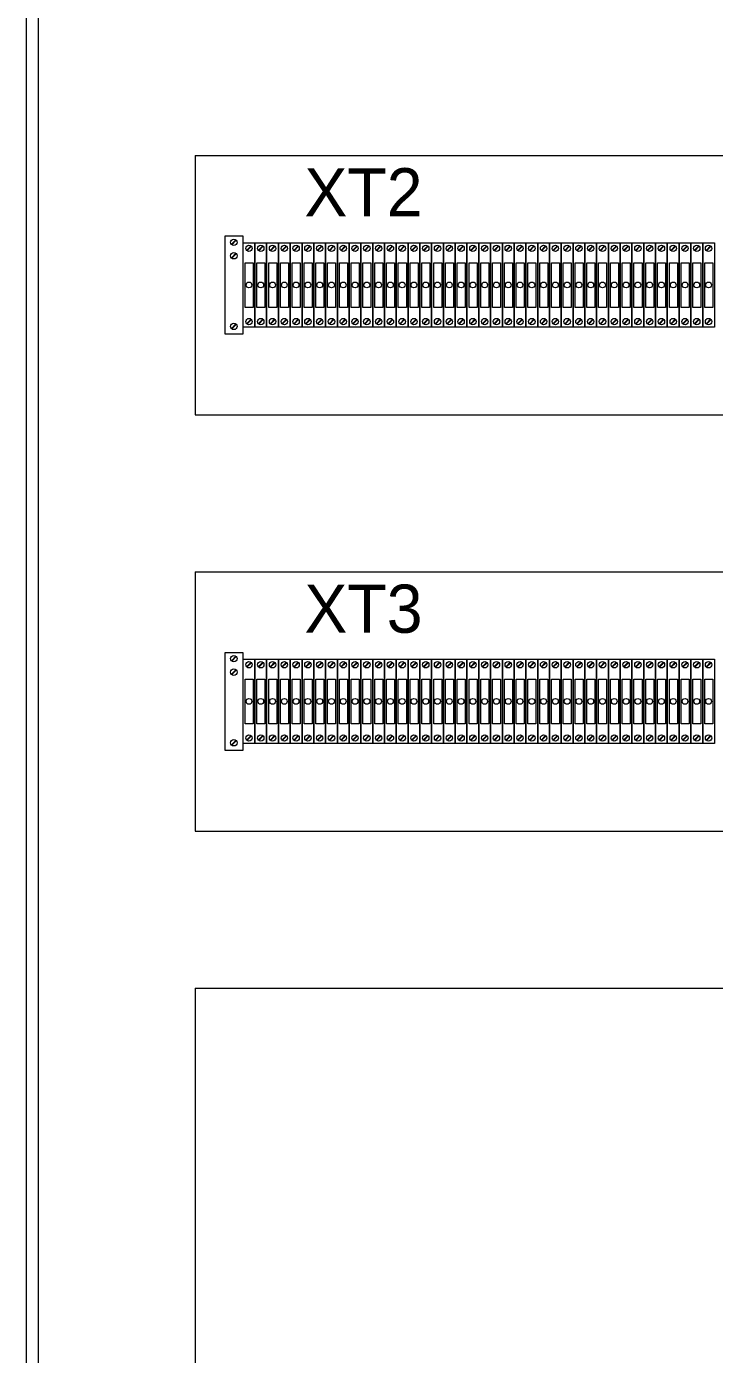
# Model space of a CAD drawing. Header units: millimetres. Extents: x 32626 to 72822, y 60047 to 123188.
# Drawn here: x 40109 to 40530, y 61680 to 62492 of the extents above; entities that cross this region are included whole.
import ezdxf

# ---------------------------------------------------------------- set-up
doc = ezdxf.new("R2010")
doc.units = ezdxf.units.MM
doc.header["$LTSCALE"] = 10
doc.layers.add('1轮廓实线层', color=7, linetype='Continuous', lineweight=18)
doc.layers.add('6文字层', color=3, linetype='Continuous', lineweight=18)
doc.styles.add('样式 1', font='SIMYOU.TTF', dxfattribs={"width": 0.9})

msp = doc.modelspace()

# ---------------------------------------------------------------- linework, layer by layer
at = {"layer": '1轮廓实线层'}
for p, q in [((40109.21, 60630.7), (40109.21, 62910.7)), ((40116.33, 62910.7), (40116.33, 61095.31)), ((40212.33, 62412.8), (40212.33, 62254.47)), ((40212.33, 62412.8), (40846.53, 62412.8)), ((40212.33, 62254.47), (40846.53, 62254.47)), ((40212.33, 62158.47), (40212.33, 62000.15)), ((40212.33, 62158.47), (40846.53, 62158.47)), ((40212.33, 62000.15), (40846.53, 62000.15)), ((40212.33, 61904.15), (40212.33, 61095.31)), ((40212.33, 61904.15), (40846.53, 61904.15))]:
    msp.add_line(p, q, dxfattribs=at)
at = {"layer": '1轮廓实线层', "lineweight": 13}
for p, q in [((40230.49, 62363.64), (40241.29, 62363.64)), ((40230.49, 62303.64), (40230.49, 62363.64)), ((40241.29, 62363.64), (40241.29, 62303.64)), ((40234.39, 62358.52), (40237.15, 62361.27)), ((40234.63, 62358.27), (40237.39, 62361.03)), ((40241.55, 62307.89), (40241.55, 62359.49)), ((40241.55, 62359.49), (40248.75, 62359.49)), ((40243.65, 62354.81), (40246.41, 62357.57)), ((40243.89, 62354.57), (40246.65, 62357.33)), ((40248.75, 62359.49), (40248.75, 62307.89)), ((40248.75, 62359.49), (40255.95, 62359.49)), ((40248.75, 62307.89), (40248.75, 62359.49)), ((40250.85, 62354.81), (40253.61, 62357.57)), ((40251.09, 62354.57), (40253.85, 62357.33)), ((40255.95, 62359.49), (40255.95, 62307.89)), ((40255.95, 62359.49), (40263.15, 62359.49)), ((40255.95, 62307.89), (40255.95, 62359.49)), ((40258.05, 62354.81), (40260.81, 62357.57)), ((40258.29, 62354.57), (40261.05, 62357.33)), ((40263.15, 62359.49), (40263.15, 62307.89)), ((40263.15, 62359.49), (40270.35, 62359.49)), ((40263.15, 62307.89), (40263.15, 62359.49)), ((40265.25, 62354.81), (40268.01, 62357.57)), ((40265.5, 62354.57), (40268.25, 62357.33)), ((40270.35, 62359.49), (40270.35, 62307.89)), ((40270.35, 62359.49), (40277.55, 62359.49)), ((40270.35, 62307.89), (40270.35, 62359.49)), ((40272.46, 62354.81), (40275.21, 62357.57)), ((40272.7, 62354.57), (40275.45, 62357.33)), ((40277.55, 62359.49), (40277.55, 62307.89)), ((40277.56, 62359.49), (40284.76, 62359.49)), ((40277.56, 62307.89), (40277.56, 62359.49)), ((40279.66, 62354.81), (40282.41, 62357.57)), ((40279.9, 62354.57), (40282.66, 62357.33)), ((40284.76, 62359.49), (40284.76, 62307.89)), ((40284.76, 62359.49), (40291.96, 62359.49)), ((40284.76, 62307.89), (40284.76, 62359.49)), ((40286.86, 62354.81), (40289.62, 62357.57)), ((40287.1, 62354.57), (40289.86, 62357.33)), ((40291.96, 62359.49), (40291.96, 62307.89)), ((40291.96, 62359.49), (40299.16, 62359.49)), ((40291.96, 62307.89), (40291.96, 62359.49)), ((40294.06, 62354.81), (40296.82, 62357.57)), ((40294.3, 62354.57), (40297.06, 62357.33)), ((40299.16, 62359.49), (40299.16, 62307.89)), ((40299.16, 62359.49), (40306.36, 62359.49)), ((40299.16, 62307.89), (40299.16, 62359.49)), ((40301.26, 62354.81), (40304.02, 62357.57)), ((40301.5, 62354.57), (40304.26, 62357.33)), ((40306.36, 62359.49), (40306.36, 62307.89)), ((40306.36, 62359.49), (40313.56, 62359.49)), ((40306.36, 62307.89), (40306.36, 62359.49)), ((40308.46, 62354.81), (40311.22, 62357.57)), ((40308.7, 62354.57), (40311.46, 62357.33)), ((40313.56, 62359.49), (40313.56, 62307.89)), ((40313.56, 62359.49), (40320.76, 62359.49)), ((40313.56, 62307.89), (40313.56, 62359.49)), ((40315.66, 62354.81), (40318.42, 62357.57)), ((40315.91, 62354.57), (40318.66, 62357.33)), ((40320.76, 62359.49), (40320.76, 62307.89)), ((40320.77, 62359.49), (40327.97, 62359.49)), ((40320.77, 62307.89), (40320.77, 62359.49)), ((40322.87, 62354.81), (40325.62, 62357.57)), ((40323.11, 62354.57), (40325.87, 62357.33)), ((40327.97, 62359.49), (40327.97, 62307.89)), ((40327.97, 62359.49), (40335.17, 62359.49)), ((40327.97, 62307.89), (40327.97, 62359.49)), ((40330.07, 62354.81), (40332.83, 62357.57)), ((40330.31, 62354.57), (40333.07, 62357.33)), ((40335.17, 62359.49), (40335.17, 62307.89)), ((40335.17, 62359.49), (40342.37, 62359.49)), ((40335.17, 62307.89), (40335.17, 62359.49)), ((40337.27, 62354.81), (40340.03, 62357.57)), ((40337.51, 62354.57), (40340.27, 62357.33)), ((40342.37, 62359.49), (40342.37, 62307.89)), ((40342.37, 62359.49), (40349.57, 62359.49)), ((40342.37, 62307.89), (40342.37, 62359.49)), ((40344.47, 62354.81), (40347.23, 62357.57)), ((40344.71, 62354.57), (40347.47, 62357.33)), ((40349.57, 62359.49), (40349.57, 62307.89)), ((40349.57, 62359.49), (40356.77, 62359.49)), ((40349.57, 62307.89), (40349.57, 62359.49)), ((40351.67, 62354.81), (40354.43, 62357.57)), ((40351.91, 62354.57), (40354.67, 62357.33)), ((40356.77, 62359.49), (40356.77, 62307.89)), ((40356.77, 62359.49), (40363.97, 62359.49)), ((40356.77, 62307.89), (40356.77, 62359.49)), ((40358.87, 62354.81), (40361.63, 62357.57)), ((40359.12, 62354.57), (40361.87, 62357.33)), ((40363.97, 62359.49), (40363.97, 62307.89)), ((40363.98, 62359.49), (40371.18, 62359.49)), ((40363.98, 62307.89), (40363.98, 62359.49)), ((40366.08, 62354.81), (40368.83, 62357.57)), ((40366.32, 62354.57), (40369.08, 62357.33)), ((40371.18, 62359.49), (40371.18, 62307.89)), ((40371.18, 62359.49), (40378.38, 62359.49)), ((40371.18, 62307.89), (40371.18, 62359.49)), ((40373.28, 62354.81), (40376.04, 62357.57)), ((40373.52, 62354.57), (40376.28, 62357.33)), ((40378.38, 62359.49), (40378.38, 62307.89)), ((40378.38, 62359.49), (40385.58, 62359.49)), ((40378.38, 62307.89), (40378.38, 62359.49)), ((40380.48, 62354.81), (40383.24, 62357.57)), ((40380.72, 62354.57), (40383.48, 62357.33)), ((40385.58, 62359.49), (40385.58, 62307.89)), ((40385.58, 62359.49), (40392.78, 62359.49)), ((40385.58, 62307.89), (40385.58, 62359.49)), ((40387.68, 62354.81), (40390.44, 62357.57)), ((40387.92, 62354.57), (40390.68, 62357.33)), ((40392.78, 62359.49), (40392.78, 62307.89)), ((40392.78, 62359.49), (40399.98, 62359.49)), ((40392.78, 62307.89), (40392.78, 62359.49)), ((40394.88, 62354.81), (40397.64, 62357.57)), ((40395.12, 62354.57), (40397.88, 62357.33)), ((40399.98, 62359.49), (40399.98, 62307.89)), ((40399.98, 62359.49), (40407.18, 62359.49)), ((40399.98, 62307.89), (40399.98, 62359.49)), ((40402.08, 62354.81), (40404.84, 62357.57)), ((40402.33, 62354.57), (40405.08, 62357.33)), ((40407.18, 62359.49), (40407.18, 62307.89)), ((40407.18, 62359.49), (40414.38, 62359.49)), ((40407.18, 62307.89), (40407.18, 62359.49)), ((40409.29, 62354.81), (40412.04, 62357.57)), ((40409.53, 62354.57), (40412.29, 62357.33)), ((40414.38, 62359.49), (40414.38, 62307.89)), ((40414.39, 62359.49), (40421.59, 62359.49)), ((40414.39, 62307.89), (40414.39, 62359.49)), ((40416.49, 62354.81), (40419.25, 62357.57)), ((40416.73, 62354.57), (40419.49, 62357.33)), ((40421.59, 62359.49), (40421.59, 62307.89)), ((40421.59, 62359.49), (40428.79, 62359.49)), ((40421.59, 62307.89), (40421.59, 62359.49)), ((40423.69, 62354.81), (40426.45, 62357.57)), ((40423.93, 62354.57), (40426.69, 62357.33)), ((40428.79, 62359.49), (40428.79, 62307.89)), ((40428.79, 62359.49), (40435.99, 62359.49)), ((40428.79, 62307.89), (40428.79, 62359.49)), ((40430.89, 62354.81), (40433.65, 62357.57)), ((40431.13, 62354.57), (40433.89, 62357.33)), ((40435.99, 62359.49), (40435.99, 62307.89)), ((40435.99, 62359.49), (40443.19, 62359.49)), ((40435.99, 62307.89), (40435.99, 62359.49)), ((40438.09, 62354.81), (40440.85, 62357.57)), ((40438.33, 62354.57), (40441.09, 62357.33)), ((40443.19, 62359.49), (40443.19, 62307.89)), ((40443.19, 62359.49), (40450.39, 62359.49)), ((40443.19, 62307.89), (40443.19, 62359.49)), ((40445.29, 62354.81), (40448.05, 62357.57)), ((40445.54, 62354.57), (40448.29, 62357.33)), ((40450.39, 62359.49), (40450.39, 62307.89)), ((40450.39, 62359.49), (40457.59, 62359.49)), ((40450.39, 62307.89), (40450.39, 62359.49)), ((40452.5, 62354.81), (40455.25, 62357.57)), ((40452.74, 62354.57), (40455.49, 62357.33)), ((40457.59, 62359.49), (40457.59, 62307.89)), ((40457.6, 62359.49), (40464.8, 62359.49)), ((40457.6, 62307.89), (40457.6, 62359.49)), ((40459.7, 62354.81), (40462.45, 62357.57)), ((40459.94, 62354.57), (40462.7, 62357.33)), ((40464.8, 62359.49), (40464.8, 62307.89)), ((40464.8, 62359.49), (40472, 62359.49)), ((40464.8, 62307.89), (40464.8, 62359.49)), ((40466.9, 62354.81), (40469.66, 62357.57)), ((40467.14, 62354.57), (40469.9, 62357.33)), ((40472, 62359.49), (40472, 62307.89)), ((40472, 62359.49), (40479.2, 62359.49)), ((40472, 62307.89), (40472, 62359.49)), ((40474.1, 62354.81), (40476.86, 62357.57)), ((40474.34, 62354.57), (40477.1, 62357.33)), ((40479.2, 62359.49), (40479.2, 62307.89)), ((40479.2, 62359.49), (40486.4, 62359.49)), ((40479.2, 62307.89), (40479.2, 62359.49)), ((40481.3, 62354.81), (40484.06, 62357.57)), ((40481.54, 62354.57), (40484.3, 62357.33)), ((40486.4, 62359.49), (40486.4, 62307.89)), ((40486.4, 62359.49), (40493.6, 62359.49)), ((40486.4, 62307.89), (40486.4, 62359.49)), ((40488.5, 62354.81), (40491.26, 62357.57)), ((40488.75, 62354.57), (40491.5, 62357.33)), ((40493.6, 62359.49), (40493.6, 62307.89)), ((40493.6, 62359.49), (40500.8, 62359.49)), ((40493.6, 62307.89), (40493.6, 62359.49)), ((40495.7, 62354.81), (40498.46, 62357.57)), ((40495.95, 62354.57), (40498.7, 62357.33)), ((40500.8, 62359.49), (40500.8, 62307.89)), ((40500.81, 62359.49), (40508.01, 62359.49)), ((40500.81, 62307.89), (40500.81, 62359.49)), ((40502.91, 62354.81), (40505.66, 62357.57)), ((40503.15, 62354.57), (40505.91, 62357.33)), ((40508.01, 62359.49), (40508.01, 62307.89)), ((40508.01, 62359.49), (40515.21, 62359.49)), ((40508.01, 62307.89), (40508.01, 62359.49)), ((40510.11, 62354.81), (40512.87, 62357.57)), ((40510.35, 62354.57), (40513.11, 62357.33)), ((40515.21, 62359.49), (40515.21, 62307.89)), ((40515.21, 62359.49), (40522.41, 62359.49)), ((40515.21, 62307.89), (40515.21, 62359.49)), ((40517.31, 62354.81), (40520.07, 62357.57)), ((40517.55, 62354.57), (40520.31, 62357.33)), ((40522.41, 62359.49), (40522.41, 62307.89)), ((40522.41, 62359.49), (40529.61, 62359.49)), ((40522.41, 62307.89), (40522.41, 62359.49)), ((40524.51, 62354.81), (40527.27, 62357.57)), ((40524.75, 62354.57), (40527.51, 62357.33)), ((40529.61, 62359.49), (40529.61, 62307.89)), ((40234.39, 62350.27), (40237.15, 62353.03)), ((40234.63, 62350.03), (40237.39, 62352.78)), ((40234.39, 62307.13), (40237.15, 62309.89)), ((40234.63, 62306.89), (40237.39, 62309.65)), ((40248.75, 62307.89), (40241.55, 62307.89)), ((40243.65, 62310.06), (40246.41, 62312.82)), ((40243.89, 62309.82), (40246.65, 62312.57)), ((40255.95, 62307.89), (40248.75, 62307.89)), ((40250.85, 62310.06), (40253.61, 62312.82)), ((40251.09, 62309.82), (40253.85, 62312.57)), ((40263.15, 62307.89), (40255.95, 62307.89)), ((40258.05, 62310.06), (40260.81, 62312.82)), ((40258.29, 62309.82), (40261.05, 62312.57)), ((40270.35, 62307.89), (40263.15, 62307.89)), ((40265.25, 62310.06), (40268.01, 62312.82)), ((40265.5, 62309.82), (40268.25, 62312.57)), ((40277.55, 62307.89), (40270.35, 62307.89)), ((40272.46, 62310.06), (40275.21, 62312.82)), ((40272.7, 62309.82), (40275.45, 62312.57)), ((40284.76, 62307.89), (40277.56, 62307.89)), ((40279.66, 62310.06), (40282.41, 62312.82)), ((40279.9, 62309.82), (40282.66, 62312.57)), ((40291.96, 62307.89), (40284.76, 62307.89)), ((40286.86, 62310.06), (40289.62, 62312.82)), ((40287.1, 62309.82), (40289.86, 62312.57)), ((40299.16, 62307.89), (40291.96, 62307.89)), ((40294.06, 62310.06), (40296.82, 62312.82)), ((40294.3, 62309.82), (40297.06, 62312.57)), ((40306.36, 62307.89), (40299.16, 62307.89)), ((40301.26, 62310.06), (40304.02, 62312.82)), ((40301.5, 62309.82), (40304.26, 62312.57)), ((40313.56, 62307.89), (40306.36, 62307.89)), ((40308.46, 62310.06), (40311.22, 62312.82)), ((40308.7, 62309.82), (40311.46, 62312.57)), ((40320.76, 62307.89), (40313.56, 62307.89)), ((40315.66, 62310.06), (40318.42, 62312.82)), ((40315.91, 62309.82), (40318.66, 62312.57)), ((40327.97, 62307.89), (40320.77, 62307.89)), ((40322.87, 62310.06), (40325.62, 62312.82)), ((40323.11, 62309.82), (40325.87, 62312.57)), ((40335.17, 62307.89), (40327.97, 62307.89)), ((40330.07, 62310.06), (40332.83, 62312.82)), ((40330.31, 62309.82), (40333.07, 62312.57)), ((40342.37, 62307.89), (40335.17, 62307.89)), ((40337.27, 62310.06), (40340.03, 62312.82)), ((40337.51, 62309.82), (40340.27, 62312.57)), ((40349.57, 62307.89), (40342.37, 62307.89)), ((40344.47, 62310.06), (40347.23, 62312.82)), ((40344.71, 62309.82), (40347.47, 62312.57)), ((40356.77, 62307.89), (40349.57, 62307.89)), ((40351.67, 62310.06), (40354.43, 62312.82)), ((40351.91, 62309.82), (40354.67, 62312.57)), ((40363.97, 62307.89), (40356.77, 62307.89)), ((40358.87, 62310.06), (40361.63, 62312.82)), ((40359.12, 62309.82), (40361.87, 62312.57)), ((40371.18, 62307.89), (40363.98, 62307.89)), ((40366.08, 62310.06), (40368.83, 62312.82)), ((40366.32, 62309.82), (40369.08, 62312.57)), ((40378.38, 62307.89), (40371.18, 62307.89)), ((40373.28, 62310.06), (40376.04, 62312.82)), ((40373.52, 62309.82), (40376.28, 62312.57)), ((40385.58, 62307.89), (40378.38, 62307.89)), ((40380.48, 62310.06), (40383.24, 62312.82)), ((40380.72, 62309.82), (40383.48, 62312.57)), ((40392.78, 62307.89), (40385.58, 62307.89)), ((40387.68, 62310.06), (40390.44, 62312.82)), ((40387.92, 62309.82), (40390.68, 62312.57)), ((40399.98, 62307.89), (40392.78, 62307.89)), ((40394.88, 62310.06), (40397.64, 62312.82)), ((40395.12, 62309.82), (40397.88, 62312.57)), ((40407.18, 62307.89), (40399.98, 62307.89)), ((40402.08, 62310.06), (40404.84, 62312.82)), ((40402.33, 62309.82), (40405.08, 62312.57)), ((40414.38, 62307.89), (40407.18, 62307.89)), ((40409.29, 62310.06), (40412.04, 62312.82)), ((40409.53, 62309.82), (40412.29, 62312.57)), ((40421.59, 62307.89), (40414.39, 62307.89)), ((40416.49, 62310.06), (40419.25, 62312.82)), ((40416.73, 62309.82), (40419.49, 62312.57)), ((40428.79, 62307.89), (40421.59, 62307.89)), ((40423.69, 62310.06), (40426.45, 62312.82)), ((40423.93, 62309.82), (40426.69, 62312.57)), ((40435.99, 62307.89), (40428.79, 62307.89)), ((40430.89, 62310.06), (40433.65, 62312.82)), ((40431.13, 62309.82), (40433.89, 62312.57)), ((40443.19, 62307.89), (40435.99, 62307.89)), ((40438.09, 62310.06), (40440.85, 62312.82)), ((40438.33, 62309.82), (40441.09, 62312.57)), ((40450.39, 62307.89), (40443.19, 62307.89)), ((40445.29, 62310.06), (40448.05, 62312.82)), ((40445.54, 62309.82), (40448.29, 62312.57)), ((40457.59, 62307.89), (40450.39, 62307.89)), ((40452.5, 62310.06), (40455.25, 62312.82)), ((40452.74, 62309.82), (40455.49, 62312.57)), ((40464.8, 62307.89), (40457.6, 62307.89)), ((40459.7, 62310.06), (40462.45, 62312.82)), ((40459.94, 62309.82), (40462.7, 62312.57)), ((40472, 62307.89), (40464.8, 62307.89)), ((40466.9, 62310.06), (40469.66, 62312.82)), ((40467.14, 62309.82), (40469.9, 62312.57)), ((40479.2, 62307.89), (40472, 62307.89)), ((40474.1, 62310.06), (40476.86, 62312.82)), ((40474.34, 62309.82), (40477.1, 62312.57)), ((40486.4, 62307.89), (40479.2, 62307.89)), ((40481.3, 62310.06), (40484.06, 62312.82)), ((40481.54, 62309.82), (40484.3, 62312.57)), ((40493.6, 62307.89), (40486.4, 62307.89)), ((40488.5, 62310.06), (40491.26, 62312.82)), ((40488.75, 62309.82), (40491.5, 62312.57)), ((40500.8, 62307.89), (40493.6, 62307.89)), ((40495.7, 62310.06), (40498.46, 62312.82)), ((40495.95, 62309.82), (40498.7, 62312.57)), ((40508.01, 62307.89), (40500.81, 62307.89)), ((40502.91, 62310.06), (40505.66, 62312.82)), ((40503.15, 62309.82), (40505.91, 62312.57)), ((40515.21, 62307.89), (40508.01, 62307.89)), ((40510.11, 62310.06), (40512.87, 62312.82)), ((40510.35, 62309.82), (40513.11, 62312.57)), ((40522.41, 62307.89), (40515.21, 62307.89)), ((40517.31, 62310.06), (40520.07, 62312.82)), ((40517.55, 62309.82), (40520.31, 62312.57)), ((40529.61, 62307.89), (40522.41, 62307.89)), ((40524.51, 62310.06), (40527.27, 62312.82)), ((40524.75, 62309.82), (40527.51, 62312.57)), ((40241.29, 62303.64), (40230.49, 62303.64)), ((40230.49, 62109.31), (40241.29, 62109.31)), ((40230.49, 62049.31), (40230.49, 62109.31)), ((40234.39, 62104.19), (40237.15, 62106.95)), ((40234.63, 62103.95), (40237.39, 62106.71)), ((40241.29, 62109.31), (40241.29, 62049.31)), ((40241.55, 62053.57), (40241.55, 62105.17)), ((40241.55, 62105.17), (40248.75, 62105.17)), ((40243.65, 62100.49), (40246.41, 62103.24)), ((40248.75, 62105.17), (40248.75, 62053.57)), ((40248.75, 62105.17), (40255.95, 62105.17)), ((40248.75, 62053.57), (40248.75, 62105.17)), ((40250.85, 62100.49), (40253.61, 62103.24)), ((40255.95, 62105.17), (40255.95, 62053.57)), ((40255.95, 62105.17), (40263.15, 62105.17)), ((40255.95, 62053.57), (40255.95, 62105.17)), ((40258.05, 62100.49), (40260.81, 62103.24)), ((40263.15, 62105.17), (40263.15, 62053.57)), ((40263.15, 62105.17), (40270.35, 62105.17)), ((40263.15, 62053.57), (40263.15, 62105.17)), ((40265.25, 62100.49), (40268.01, 62103.24)), ((40270.35, 62105.17), (40270.35, 62053.57)), ((40270.35, 62105.17), (40277.55, 62105.17)), ((40270.35, 62053.57), (40270.35, 62105.17)), ((40272.46, 62100.49), (40275.21, 62103.24)), ((40277.55, 62105.17), (40277.55, 62053.57)), ((40277.56, 62105.17), (40284.76, 62105.17)), ((40277.56, 62053.57), (40277.56, 62105.17)), ((40279.66, 62100.49), (40282.41, 62103.24)), ((40284.76, 62105.17), (40284.76, 62053.57)), ((40284.76, 62105.17), (40291.96, 62105.17)), ((40284.76, 62053.57), (40284.76, 62105.17)), ((40286.86, 62100.49), (40289.62, 62103.24)), ((40291.96, 62105.17), (40291.96, 62053.57)), ((40291.96, 62105.17), (40299.16, 62105.17)), ((40291.96, 62053.57), (40291.96, 62105.17)), ((40294.06, 62100.49), (40296.82, 62103.24)), ((40299.16, 62105.17), (40299.16, 62053.57)), ((40299.16, 62105.17), (40306.36, 62105.17)), ((40299.16, 62053.57), (40299.16, 62105.17)), ((40301.26, 62100.49), (40304.02, 62103.24)), ((40306.36, 62105.17), (40306.36, 62053.57)), ((40306.36, 62105.17), (40313.56, 62105.17)), ((40306.36, 62053.57), (40306.36, 62105.17)), ((40308.46, 62100.49), (40311.22, 62103.24)), ((40313.56, 62105.17), (40313.56, 62053.57)), ((40313.56, 62105.17), (40320.76, 62105.17)), ((40313.56, 62053.57), (40313.56, 62105.17)), ((40315.66, 62100.49), (40318.42, 62103.24)), ((40320.76, 62105.17), (40320.76, 62053.57)), ((40320.77, 62105.17), (40327.97, 62105.17)), ((40320.77, 62053.57), (40320.77, 62105.17)), ((40322.87, 62100.49), (40325.62, 62103.24)), ((40327.97, 62105.17), (40327.97, 62053.57)), ((40327.97, 62105.17), (40335.17, 62105.17)), ((40327.97, 62053.57), (40327.97, 62105.17)), ((40330.07, 62100.49), (40332.83, 62103.24)), ((40335.17, 62105.17), (40335.17, 62053.57)), ((40335.17, 62105.17), (40342.37, 62105.17)), ((40335.17, 62053.57), (40335.17, 62105.17)), ((40337.27, 62100.49), (40340.03, 62103.24)), ((40342.37, 62105.17), (40342.37, 62053.57)), ((40342.37, 62105.17), (40349.57, 62105.17)), ((40342.37, 62053.57), (40342.37, 62105.17)), ((40344.47, 62100.49), (40347.23, 62103.24)), ((40349.57, 62105.17), (40349.57, 62053.57)), ((40349.57, 62105.17), (40356.77, 62105.17)), ((40349.57, 62053.57), (40349.57, 62105.17)), ((40351.67, 62100.49), (40354.43, 62103.24)), ((40356.77, 62105.17), (40356.77, 62053.57)), ((40356.77, 62105.17), (40363.97, 62105.17)), ((40356.77, 62053.57), (40356.77, 62105.17)), ((40358.87, 62100.49), (40361.63, 62103.24)), ((40363.97, 62105.17), (40363.97, 62053.57)), ((40363.98, 62105.17), (40371.18, 62105.17)), ((40363.98, 62053.57), (40363.98, 62105.17)), ((40366.08, 62100.49), (40368.83, 62103.24)), ((40371.18, 62105.17), (40371.18, 62053.57)), ((40371.18, 62105.17), (40378.38, 62105.17)), ((40371.18, 62053.57), (40371.18, 62105.17)), ((40373.28, 62100.49), (40376.04, 62103.24)), ((40378.38, 62105.17), (40378.38, 62053.57)), ((40378.38, 62105.17), (40385.58, 62105.17)), ((40378.38, 62053.57), (40378.38, 62105.17)), ((40380.48, 62100.49), (40383.24, 62103.24)), ((40385.58, 62105.17), (40385.58, 62053.57)), ((40385.58, 62105.17), (40392.78, 62105.17)), ((40385.58, 62053.57), (40385.58, 62105.17)), ((40387.68, 62100.49), (40390.44, 62103.24)), ((40392.78, 62105.17), (40392.78, 62053.57)), ((40392.78, 62105.17), (40399.98, 62105.17)), ((40392.78, 62053.57), (40392.78, 62105.17)), ((40394.88, 62100.49), (40397.64, 62103.24)), ((40399.98, 62105.17), (40399.98, 62053.57)), ((40399.98, 62105.17), (40407.18, 62105.17)), ((40399.98, 62053.57), (40399.98, 62105.17)), ((40402.08, 62100.49), (40404.84, 62103.24)), ((40407.18, 62105.17), (40407.18, 62053.57)), ((40407.18, 62105.17), (40414.38, 62105.17)), ((40407.18, 62053.57), (40407.18, 62105.17)), ((40409.29, 62100.49), (40412.04, 62103.24)), ((40414.38, 62105.17), (40414.38, 62053.57)), ((40414.39, 62105.17), (40421.59, 62105.17)), ((40414.39, 62053.57), (40414.39, 62105.17)), ((40416.49, 62100.49), (40419.25, 62103.24)), ((40421.59, 62105.17), (40421.59, 62053.57)), ((40421.59, 62105.17), (40428.79, 62105.17)), ((40421.59, 62053.57), (40421.59, 62105.17)), ((40423.69, 62100.49), (40426.45, 62103.24)), ((40428.79, 62105.17), (40428.79, 62053.57)), ((40428.79, 62105.17), (40435.99, 62105.17)), ((40428.79, 62053.57), (40428.79, 62105.17)), ((40430.89, 62100.49), (40433.65, 62103.24)), ((40435.99, 62105.17), (40435.99, 62053.57)), ((40435.99, 62105.17), (40443.19, 62105.17)), ((40435.99, 62053.57), (40435.99, 62105.17)), ((40438.09, 62100.49), (40440.85, 62103.24)), ((40443.19, 62105.17), (40443.19, 62053.57)), ((40443.19, 62105.17), (40450.39, 62105.17)), ((40443.19, 62053.57), (40443.19, 62105.17)), ((40445.29, 62100.49), (40448.05, 62103.24)), ((40450.39, 62105.17), (40450.39, 62053.57)), ((40450.39, 62105.17), (40457.59, 62105.17)), ((40450.39, 62053.57), (40450.39, 62105.17)), ((40452.5, 62100.49), (40455.25, 62103.24)), ((40457.59, 62105.17), (40457.59, 62053.57)), ((40457.6, 62105.17), (40464.8, 62105.17)), ((40457.6, 62053.57), (40457.6, 62105.17)), ((40459.7, 62100.49), (40462.45, 62103.24)), ((40464.8, 62105.17), (40464.8, 62053.57)), ((40464.8, 62105.17), (40472, 62105.17)), ((40464.8, 62053.57), (40464.8, 62105.17)), ((40466.9, 62100.49), (40469.66, 62103.24)), ((40472, 62105.17), (40472, 62053.57)), ((40472, 62105.17), (40479.2, 62105.17)), ((40472, 62053.57), (40472, 62105.17)), ((40474.1, 62100.49), (40476.86, 62103.24)), ((40479.2, 62105.17), (40479.2, 62053.57)), ((40479.2, 62105.17), (40486.4, 62105.17)), ((40479.2, 62053.57), (40479.2, 62105.17)), ((40481.3, 62100.49), (40484.06, 62103.24)), ((40486.4, 62105.17), (40486.4, 62053.57)), ((40486.4, 62105.17), (40493.6, 62105.17)), ((40486.4, 62053.57), (40486.4, 62105.17)), ((40488.5, 62100.49), (40491.26, 62103.24)), ((40493.6, 62105.17), (40493.6, 62053.57)), ((40493.6, 62105.17), (40500.8, 62105.17)), ((40493.6, 62053.57), (40493.6, 62105.17)), ((40495.7, 62100.49), (40498.46, 62103.24)), ((40500.8, 62105.17), (40500.8, 62053.57)), ((40500.81, 62105.17), (40508.01, 62105.17)), ((40500.81, 62053.57), (40500.81, 62105.17)), ((40502.91, 62100.49), (40505.66, 62103.24)), ((40508.01, 62105.17), (40508.01, 62053.57)), ((40508.01, 62105.17), (40515.21, 62105.17)), ((40508.01, 62053.57), (40508.01, 62105.17)), ((40510.11, 62100.49), (40512.87, 62103.24)), ((40515.21, 62105.17), (40515.21, 62053.57)), ((40515.21, 62105.17), (40522.41, 62105.17)), ((40515.21, 62053.57), (40515.21, 62105.17)), ((40517.31, 62100.49), (40520.07, 62103.24)), ((40522.41, 62105.17), (40522.41, 62053.57)), ((40522.41, 62105.17), (40529.61, 62105.17)), ((40522.41, 62053.57), (40522.41, 62105.17)), ((40524.51, 62100.49), (40527.27, 62103.24)), ((40529.61, 62105.17), (40529.61, 62053.57)), ((40234.39, 62095.94), (40237.15, 62098.7)), ((40234.63, 62095.7), (40237.39, 62098.46)), ((40243.89, 62100.24), (40246.65, 62103)), ((40251.09, 62100.24), (40253.85, 62103)), ((40258.29, 62100.24), (40261.05, 62103)), ((40265.5, 62100.24), (40268.25, 62103)), ((40272.7, 62100.24), (40275.45, 62103)), ((40279.9, 62100.24), (40282.66, 62103)), ((40287.1, 62100.24), (40289.86, 62103)), ((40294.3, 62100.24), (40297.06, 62103)), ((40301.5, 62100.24), (40304.26, 62103)), ((40308.7, 62100.24), (40311.46, 62103)), ((40315.91, 62100.24), (40318.66, 62103)), ((40323.11, 62100.24), (40325.87, 62103)), ((40330.31, 62100.24), (40333.07, 62103)), ((40337.51, 62100.24), (40340.27, 62103)), ((40344.71, 62100.24), (40347.47, 62103)), ((40351.91, 62100.24), (40354.67, 62103)), ((40359.12, 62100.24), (40361.87, 62103)), ((40366.32, 62100.24), (40369.08, 62103)), ((40373.52, 62100.24), (40376.28, 62103)), ((40380.72, 62100.24), (40383.48, 62103)), ((40387.92, 62100.24), (40390.68, 62103)), ((40395.12, 62100.24), (40397.88, 62103)), ((40402.33, 62100.24), (40405.08, 62103)), ((40409.53, 62100.24), (40412.29, 62103)), ((40416.73, 62100.24), (40419.49, 62103)), ((40423.93, 62100.24), (40426.69, 62103)), ((40431.13, 62100.24), (40433.89, 62103)), ((40438.33, 62100.24), (40441.09, 62103)), ((40445.54, 62100.24), (40448.29, 62103)), ((40452.74, 62100.24), (40455.49, 62103)), ((40459.94, 62100.24), (40462.7, 62103)), ((40467.14, 62100.24), (40469.9, 62103)), ((40474.34, 62100.24), (40477.1, 62103)), ((40481.54, 62100.24), (40484.3, 62103)), ((40488.75, 62100.24), (40491.5, 62103)), ((40495.95, 62100.24), (40498.7, 62103)), ((40503.15, 62100.24), (40505.91, 62103)), ((40510.35, 62100.24), (40513.11, 62103)), ((40517.55, 62100.24), (40520.31, 62103)), ((40524.75, 62100.24), (40527.51, 62103)), ((40234.39, 62052.81), (40237.15, 62055.56)), ((40234.63, 62052.57), (40237.39, 62055.32)), ((40243.65, 62055.73), (40246.41, 62058.49)), ((40243.89, 62055.49), (40246.65, 62058.25)), ((40250.85, 62055.73), (40253.61, 62058.49)), ((40251.09, 62055.49), (40253.85, 62058.25)), ((40258.05, 62055.73), (40260.81, 62058.49)), ((40258.29, 62055.49), (40261.05, 62058.25)), ((40265.25, 62055.73), (40268.01, 62058.49)), ((40265.5, 62055.49), (40268.25, 62058.25)), ((40272.46, 62055.73), (40275.21, 62058.49)), ((40272.7, 62055.49), (40275.45, 62058.25)), ((40279.66, 62055.73), (40282.41, 62058.49)), ((40279.9, 62055.49), (40282.66, 62058.25)), ((40286.86, 62055.73), (40289.62, 62058.49)), ((40287.1, 62055.49), (40289.86, 62058.25)), ((40294.06, 62055.73), (40296.82, 62058.49)), ((40294.3, 62055.49), (40297.06, 62058.25)), ((40301.26, 62055.73), (40304.02, 62058.49)), ((40301.5, 62055.49), (40304.26, 62058.25)), ((40308.46, 62055.73), (40311.22, 62058.49)), ((40308.7, 62055.49), (40311.46, 62058.25)), ((40315.66, 62055.73), (40318.42, 62058.49)), ((40315.91, 62055.49), (40318.66, 62058.25)), ((40322.87, 62055.73), (40325.62, 62058.49)), ((40323.11, 62055.49), (40325.87, 62058.25)), ((40330.07, 62055.73), (40332.83, 62058.49)), ((40330.31, 62055.49), (40333.07, 62058.25)), ((40337.27, 62055.73), (40340.03, 62058.49)), ((40337.51, 62055.49), (40340.27, 62058.25)), ((40344.47, 62055.73), (40347.23, 62058.49)), ((40344.71, 62055.49), (40347.47, 62058.25)), ((40351.67, 62055.73), (40354.43, 62058.49)), ((40351.91, 62055.49), (40354.67, 62058.25)), ((40358.87, 62055.73), (40361.63, 62058.49)), ((40359.12, 62055.49), (40361.87, 62058.25)), ((40366.08, 62055.73), (40368.83, 62058.49)), ((40366.32, 62055.49), (40369.08, 62058.25)), ((40373.28, 62055.73), (40376.04, 62058.49)), ((40373.52, 62055.49), (40376.28, 62058.25)), ((40380.48, 62055.73), (40383.24, 62058.49)), ((40380.72, 62055.49), (40383.48, 62058.25)), ((40387.68, 62055.73), (40390.44, 62058.49)), ((40387.92, 62055.49), (40390.68, 62058.25)), ((40394.88, 62055.73), (40397.64, 62058.49)), ((40395.12, 62055.49), (40397.88, 62058.25)), ((40402.08, 62055.73), (40404.84, 62058.49)), ((40402.33, 62055.49), (40405.08, 62058.25)), ((40409.29, 62055.73), (40412.04, 62058.49)), ((40409.53, 62055.49), (40412.29, 62058.25)), ((40416.49, 62055.73), (40419.25, 62058.49)), ((40416.73, 62055.49), (40419.49, 62058.25)), ((40423.69, 62055.73), (40426.45, 62058.49)), ((40423.93, 62055.49), (40426.69, 62058.25)), ((40430.89, 62055.73), (40433.65, 62058.49)), ((40431.13, 62055.49), (40433.89, 62058.25)), ((40438.09, 62055.73), (40440.85, 62058.49)), ((40438.33, 62055.49), (40441.09, 62058.25)), ((40445.29, 62055.73), (40448.05, 62058.49)), ((40445.54, 62055.49), (40448.29, 62058.25)), ((40452.5, 62055.73), (40455.25, 62058.49)), ((40452.74, 62055.49), (40455.49, 62058.25)), ((40459.7, 62055.73), (40462.45, 62058.49)), ((40459.94, 62055.49), (40462.7, 62058.25)), ((40466.9, 62055.73), (40469.66, 62058.49)), ((40467.14, 62055.49), (40469.9, 62058.25)), ((40474.1, 62055.73), (40476.86, 62058.49)), ((40474.34, 62055.49), (40477.1, 62058.25)), ((40481.3, 62055.73), (40484.06, 62058.49)), ((40481.54, 62055.49), (40484.3, 62058.25)), ((40488.5, 62055.73), (40491.26, 62058.49)), ((40488.75, 62055.49), (40491.5, 62058.25)), ((40495.7, 62055.73), (40498.46, 62058.49)), ((40495.95, 62055.49), (40498.7, 62058.25)), ((40502.91, 62055.73), (40505.66, 62058.49)), ((40503.15, 62055.49), (40505.91, 62058.25)), ((40510.11, 62055.73), (40512.87, 62058.49)), ((40510.35, 62055.49), (40513.11, 62058.25)), ((40517.31, 62055.73), (40520.07, 62058.49)), ((40517.55, 62055.49), (40520.31, 62058.25)), ((40524.51, 62055.73), (40527.27, 62058.49)), ((40524.75, 62055.49), (40527.51, 62058.25)), ((40241.29, 62049.31), (40230.49, 62049.31)), ((40248.75, 62053.57), (40241.55, 62053.57)), ((40255.95, 62053.57), (40248.75, 62053.57)), ((40263.15, 62053.57), (40255.95, 62053.57)), ((40270.35, 62053.57), (40263.15, 62053.57)), ((40277.55, 62053.57), (40270.35, 62053.57)), ((40284.76, 62053.57), (40277.56, 62053.57)), ((40291.96, 62053.57), (40284.76, 62053.57)), ((40299.16, 62053.57), (40291.96, 62053.57)), ((40306.36, 62053.57), (40299.16, 62053.57)), ((40313.56, 62053.57), (40306.36, 62053.57)), ((40320.76, 62053.57), (40313.56, 62053.57)), ((40327.97, 62053.57), (40320.77, 62053.57)), ((40335.17, 62053.57), (40327.97, 62053.57)), ((40342.37, 62053.57), (40335.17, 62053.57)), ((40349.57, 62053.57), (40342.37, 62053.57)), ((40356.77, 62053.57), (40349.57, 62053.57)), ((40363.97, 62053.57), (40356.77, 62053.57)), ((40371.18, 62053.57), (40363.98, 62053.57)), ((40378.38, 62053.57), (40371.18, 62053.57)), ((40385.58, 62053.57), (40378.38, 62053.57)), ((40392.78, 62053.57), (40385.58, 62053.57)), ((40399.98, 62053.57), (40392.78, 62053.57)), ((40407.18, 62053.57), (40399.98, 62053.57)), ((40414.38, 62053.57), (40407.18, 62053.57)), ((40421.59, 62053.57), (40414.39, 62053.57)), ((40428.79, 62053.57), (40421.59, 62053.57)), ((40435.99, 62053.57), (40428.79, 62053.57)), ((40443.19, 62053.57), (40435.99, 62053.57)), ((40450.39, 62053.57), (40443.19, 62053.57)), ((40457.59, 62053.57), (40450.39, 62053.57)), ((40464.8, 62053.57), (40457.6, 62053.57)), ((40472, 62053.57), (40464.8, 62053.57)), ((40479.2, 62053.57), (40472, 62053.57)), ((40486.4, 62053.57), (40479.2, 62053.57)), ((40493.6, 62053.57), (40486.4, 62053.57)), ((40500.8, 62053.57), (40493.6, 62053.57)), ((40508.01, 62053.57), (40500.81, 62053.57)), ((40515.21, 62053.57), (40508.01, 62053.57)), ((40522.41, 62053.57), (40515.21, 62053.57)), ((40529.61, 62053.57), (40522.41, 62053.57))]:
    msp.add_line(p, q, dxfattribs=at)
for points in [[(40242.79, 62347.29), (40247.69, 62347.29), (40247.69, 62319.98), (40242.79, 62319.98)], [(40249.99, 62347.29), (40254.89, 62347.29), (40254.89, 62319.98), (40249.99, 62319.98)], [(40257.19, 62347.29), (40262.09, 62347.29), (40262.09, 62319.98), (40257.19, 62319.98)], [(40264.39, 62347.29), (40269.29, 62347.29), (40269.29, 62319.98), (40264.39, 62319.98)], [(40271.6, 62347.29), (40276.49, 62347.29), (40276.49, 62319.98), (40271.6, 62319.98)], [(40278.8, 62347.29), (40283.69, 62347.29), (40283.69, 62319.98), (40278.8, 62319.98)], [(40286, 62347.29), (40290.9, 62347.29), (40290.9, 62319.98), (40286, 62319.98)], [(40293.2, 62347.29), (40298.1, 62347.29), (40298.1, 62319.98), (40293.2, 62319.98)], [(40300.4, 62347.29), (40305.3, 62347.29), (40305.3, 62319.98), (40300.4, 62319.98)], [(40307.6, 62347.29), (40312.5, 62347.29), (40312.5, 62319.98), (40307.6, 62319.98)], [(40314.81, 62347.29), (40319.7, 62347.29), (40319.7, 62319.98), (40314.81, 62319.98)], [(40322.01, 62347.29), (40326.9, 62347.29), (40326.9, 62319.98), (40322.01, 62319.98)], [(40329.21, 62347.29), (40334.11, 62347.29), (40334.11, 62319.98), (40329.21, 62319.98)], [(40336.41, 62347.29), (40341.31, 62347.29), (40341.31, 62319.98), (40336.41, 62319.98)], [(40343.61, 62347.29), (40348.51, 62347.29), (40348.51, 62319.98), (40343.61, 62319.98)], [(40350.81, 62347.29), (40355.71, 62347.29), (40355.71, 62319.98), (40350.81, 62319.98)], [(40358.02, 62347.29), (40362.91, 62347.29), (40362.91, 62319.98), (40358.02, 62319.98)], [(40365.22, 62347.29), (40370.11, 62347.29), (40370.11, 62319.98), (40365.22, 62319.98)], [(40372.42, 62347.29), (40377.32, 62347.29), (40377.32, 62319.98), (40372.42, 62319.98)], [(40379.62, 62347.29), (40384.52, 62347.29), (40384.52, 62319.98), (40379.62, 62319.98)], [(40386.82, 62347.29), (40391.72, 62347.29), (40391.72, 62319.98), (40386.82, 62319.98)], [(40394.02, 62347.29), (40398.92, 62347.29), (40398.92, 62319.98), (40394.02, 62319.98)], [(40401.23, 62347.29), (40406.12, 62347.29), (40406.12, 62319.98), (40401.23, 62319.98)], [(40408.43, 62347.29), (40413.32, 62347.29), (40413.32, 62319.98), (40408.43, 62319.98)], [(40415.63, 62347.29), (40420.52, 62347.29), (40420.52, 62319.98), (40415.63, 62319.98)], [(40422.83, 62347.29), (40427.73, 62347.29), (40427.73, 62319.98), (40422.83, 62319.98)], [(40430.03, 62347.29), (40434.93, 62347.29), (40434.93, 62319.98), (40430.03, 62319.98)], [(40437.23, 62347.29), (40442.13, 62347.29), (40442.13, 62319.98), (40437.23, 62319.98)], [(40444.43, 62347.29), (40449.33, 62347.29), (40449.33, 62319.98), (40444.43, 62319.98)], [(40451.64, 62347.29), (40456.53, 62347.29), (40456.53, 62319.98), (40451.64, 62319.98)], [(40458.84, 62347.29), (40463.73, 62347.29), (40463.73, 62319.98), (40458.84, 62319.98)], [(40466.04, 62347.29), (40470.94, 62347.29), (40470.94, 62319.98), (40466.04, 62319.98)], [(40473.24, 62347.29), (40478.14, 62347.29), (40478.14, 62319.98), (40473.24, 62319.98)], [(40480.44, 62347.29), (40485.34, 62347.29), (40485.34, 62319.98), (40480.44, 62319.98)], [(40487.64, 62347.29), (40492.54, 62347.29), (40492.54, 62319.98), (40487.64, 62319.98)], [(40494.85, 62347.29), (40499.74, 62347.29), (40499.74, 62319.98), (40494.85, 62319.98)], [(40502.05, 62347.29), (40506.94, 62347.29), (40506.94, 62319.98), (40502.05, 62319.98)], [(40509.25, 62347.29), (40514.15, 62347.29), (40514.15, 62319.98), (40509.25, 62319.98)], [(40516.45, 62347.29), (40521.35, 62347.29), (40521.35, 62319.98), (40516.45, 62319.98)], [(40523.65, 62347.29), (40528.55, 62347.29), (40528.55, 62319.98), (40523.65, 62319.98)], [(40242.79, 62092.96), (40247.69, 62092.96), (40247.69, 62065.65), (40242.79, 62065.65)], [(40249.99, 62092.96), (40254.89, 62092.96), (40254.89, 62065.65), (40249.99, 62065.65)], [(40257.19, 62092.96), (40262.09, 62092.96), (40262.09, 62065.65), (40257.19, 62065.65)], [(40264.39, 62092.96), (40269.29, 62092.96), (40269.29, 62065.65), (40264.39, 62065.65)], [(40271.6, 62092.96), (40276.49, 62092.96), (40276.49, 62065.65), (40271.6, 62065.65)], [(40278.8, 62092.96), (40283.69, 62092.96), (40283.69, 62065.65), (40278.8, 62065.65)], [(40286, 62092.96), (40290.9, 62092.96), (40290.9, 62065.65), (40286, 62065.65)], [(40293.2, 62092.96), (40298.1, 62092.96), (40298.1, 62065.65), (40293.2, 62065.65)], [(40300.4, 62092.96), (40305.3, 62092.96), (40305.3, 62065.65), (40300.4, 62065.65)], [(40307.6, 62092.96), (40312.5, 62092.96), (40312.5, 62065.65), (40307.6, 62065.65)], [(40314.81, 62092.96), (40319.7, 62092.96), (40319.7, 62065.65), (40314.81, 62065.65)], [(40322.01, 62092.96), (40326.9, 62092.96), (40326.9, 62065.65), (40322.01, 62065.65)], [(40329.21, 62092.96), (40334.11, 62092.96), (40334.11, 62065.65), (40329.21, 62065.65)], [(40336.41, 62092.96), (40341.31, 62092.96), (40341.31, 62065.65), (40336.41, 62065.65)], [(40343.61, 62092.96), (40348.51, 62092.96), (40348.51, 62065.65), (40343.61, 62065.65)], [(40350.81, 62092.96), (40355.71, 62092.96), (40355.71, 62065.65), (40350.81, 62065.65)], [(40358.02, 62092.96), (40362.91, 62092.96), (40362.91, 62065.65), (40358.02, 62065.65)], [(40365.22, 62092.96), (40370.11, 62092.96), (40370.11, 62065.65), (40365.22, 62065.65)], [(40372.42, 62092.96), (40377.32, 62092.96), (40377.32, 62065.65), (40372.42, 62065.65)], [(40379.62, 62092.96), (40384.52, 62092.96), (40384.52, 62065.65), (40379.62, 62065.65)], [(40386.82, 62092.96), (40391.72, 62092.96), (40391.72, 62065.65), (40386.82, 62065.65)], [(40394.02, 62092.96), (40398.92, 62092.96), (40398.92, 62065.65), (40394.02, 62065.65)], [(40401.23, 62092.96), (40406.12, 62092.96), (40406.12, 62065.65), (40401.23, 62065.65)], [(40408.43, 62092.96), (40413.32, 62092.96), (40413.32, 62065.65), (40408.43, 62065.65)], [(40415.63, 62092.96), (40420.52, 62092.96), (40420.52, 62065.65), (40415.63, 62065.65)], [(40422.83, 62092.96), (40427.73, 62092.96), (40427.73, 62065.65), (40422.83, 62065.65)], [(40430.03, 62092.96), (40434.93, 62092.96), (40434.93, 62065.65), (40430.03, 62065.65)], [(40437.23, 62092.96), (40442.13, 62092.96), (40442.13, 62065.65), (40437.23, 62065.65)], [(40444.43, 62092.96), (40449.33, 62092.96), (40449.33, 62065.65), (40444.43, 62065.65)], [(40451.64, 62092.96), (40456.53, 62092.96), (40456.53, 62065.65), (40451.64, 62065.65)], [(40458.84, 62092.96), (40463.73, 62092.96), (40463.73, 62065.65), (40458.84, 62065.65)], [(40466.04, 62092.96), (40470.94, 62092.96), (40470.94, 62065.65), (40466.04, 62065.65)], [(40473.24, 62092.96), (40478.14, 62092.96), (40478.14, 62065.65), (40473.24, 62065.65)], [(40480.44, 62092.96), (40485.34, 62092.96), (40485.34, 62065.65), (40480.44, 62065.65)], [(40487.64, 62092.96), (40492.54, 62092.96), (40492.54, 62065.65), (40487.64, 62065.65)], [(40494.85, 62092.96), (40499.74, 62092.96), (40499.74, 62065.65), (40494.85, 62065.65)], [(40502.05, 62092.96), (40506.94, 62092.96), (40506.94, 62065.65), (40502.05, 62065.65)], [(40509.25, 62092.96), (40514.15, 62092.96), (40514.15, 62065.65), (40509.25, 62065.65)], [(40516.45, 62092.96), (40521.35, 62092.96), (40521.35, 62065.65), (40516.45, 62065.65)], [(40523.65, 62092.96), (40528.55, 62092.96), (40528.55, 62065.65), (40523.65, 62065.65)]]:
    msp.add_lwpolyline(points, close=True, dxfattribs=at)
for centre, radius in [((40235.89, 62359.77), 1.95), ((40245.15, 62356.07), 1.95), ((40252.35, 62356.07), 1.95), ((40259.55, 62356.07), 1.95), ((40266.75, 62356.07), 1.95), ((40273.95, 62356.07), 1.95), ((40281.16, 62356.07), 1.95), ((40288.36, 62356.07), 1.95), ((40295.56, 62356.07), 1.95), ((40302.76, 62356.07), 1.95), ((40309.96, 62356.07), 1.95), ((40317.16, 62356.07), 1.95), ((40324.37, 62356.07), 1.95), ((40331.57, 62356.07), 1.95), ((40338.77, 62356.07), 1.95), ((40345.97, 62356.07), 1.95), ((40353.17, 62356.07), 1.95), ((40360.37, 62356.07), 1.95), ((40367.58, 62356.07), 1.95), ((40374.78, 62356.07), 1.95), ((40381.98, 62356.07), 1.95), ((40389.18, 62356.07), 1.95), ((40396.38, 62356.07), 1.95), ((40403.58, 62356.07), 1.95), ((40410.78, 62356.07), 1.95), ((40417.99, 62356.07), 1.95), ((40425.19, 62356.07), 1.95), ((40432.39, 62356.07), 1.95), ((40439.59, 62356.07), 1.95), ((40446.79, 62356.07), 1.95), ((40453.99, 62356.07), 1.95), ((40461.2, 62356.07), 1.95), ((40468.4, 62356.07), 1.95), ((40475.6, 62356.07), 1.95), ((40482.8, 62356.07), 1.95), ((40490, 62356.07), 1.95), ((40497.2, 62356.07), 1.95), ((40504.41, 62356.07), 1.95), ((40511.61, 62356.07), 1.95), ((40518.81, 62356.07), 1.95), ((40526.01, 62356.07), 1.95), ((40235.89, 62351.53), 1.95), ((40245.15, 62333.69), 1.76), ((40252.35, 62333.69), 1.76), ((40259.55, 62333.69), 1.76), ((40266.75, 62333.69), 1.76), ((40273.95, 62333.69), 1.76), ((40281.16, 62333.69), 1.76), ((40288.36, 62333.69), 1.76), ((40295.56, 62333.69), 1.76), ((40302.76, 62333.69), 1.76), ((40309.96, 62333.69), 1.76), ((40317.16, 62333.69), 1.76), ((40324.37, 62333.69), 1.76), ((40331.57, 62333.69), 1.76), ((40338.77, 62333.69), 1.76), ((40345.97, 62333.69), 1.76), ((40353.17, 62333.69), 1.76), ((40360.37, 62333.69), 1.76), ((40367.58, 62333.69), 1.76), ((40374.78, 62333.69), 1.76), ((40381.98, 62333.69), 1.76), ((40389.18, 62333.69), 1.76), ((40396.38, 62333.69), 1.76), ((40403.58, 62333.69), 1.76), ((40410.78, 62333.69), 1.76), ((40417.99, 62333.69), 1.76), ((40425.19, 62333.69), 1.76), ((40432.39, 62333.69), 1.76), ((40439.59, 62333.69), 1.76), ((40446.79, 62333.69), 1.76), ((40453.99, 62333.69), 1.76), ((40461.2, 62333.69), 1.76), ((40468.4, 62333.69), 1.76), ((40475.6, 62333.69), 1.76), ((40482.8, 62333.69), 1.76), ((40490, 62333.69), 1.76), ((40497.2, 62333.69), 1.76), ((40504.41, 62333.69), 1.76), ((40511.61, 62333.69), 1.76), ((40518.81, 62333.69), 1.76), ((40526.01, 62333.69), 1.76), ((40235.89, 62308.39), 1.95), ((40245.15, 62311.32), 1.95), ((40252.35, 62311.32), 1.95), ((40259.55, 62311.32), 1.95), ((40266.75, 62311.32), 1.95), ((40273.95, 62311.32), 1.95), ((40281.16, 62311.32), 1.95), ((40288.36, 62311.32), 1.95), ((40295.56, 62311.32), 1.95), ((40302.76, 62311.32), 1.95), ((40309.96, 62311.32), 1.95), ((40317.16, 62311.32), 1.95), ((40324.37, 62311.32), 1.95), ((40331.57, 62311.32), 1.95), ((40338.77, 62311.32), 1.95), ((40345.97, 62311.32), 1.95), ((40353.17, 62311.32), 1.95), ((40360.37, 62311.32), 1.95), ((40367.58, 62311.32), 1.95), ((40374.78, 62311.32), 1.95), ((40381.98, 62311.32), 1.95), ((40389.18, 62311.32), 1.95), ((40396.38, 62311.32), 1.95), ((40403.58, 62311.32), 1.95), ((40410.78, 62311.32), 1.95), ((40417.99, 62311.32), 1.95), ((40425.19, 62311.32), 1.95), ((40432.39, 62311.32), 1.95), ((40439.59, 62311.32), 1.95), ((40446.79, 62311.32), 1.95), ((40453.99, 62311.32), 1.95), ((40461.2, 62311.32), 1.95), ((40468.4, 62311.32), 1.95), ((40475.6, 62311.32), 1.95), ((40482.8, 62311.32), 1.95), ((40490, 62311.32), 1.95), ((40497.2, 62311.32), 1.95), ((40504.41, 62311.32), 1.95), ((40511.61, 62311.32), 1.95), ((40518.81, 62311.32), 1.95), ((40526.01, 62311.32), 1.95), ((40235.89, 62105.45), 1.95), ((40245.15, 62101.74), 1.95), ((40252.35, 62101.74), 1.95), ((40259.55, 62101.74), 1.95), ((40266.75, 62101.74), 1.95), ((40273.95, 62101.74), 1.95), ((40281.16, 62101.74), 1.95), ((40288.36, 62101.74), 1.95), ((40295.56, 62101.74), 1.95), ((40302.76, 62101.74), 1.95), ((40309.96, 62101.74), 1.95), ((40317.16, 62101.74), 1.95), ((40324.37, 62101.74), 1.95), ((40331.57, 62101.74), 1.95), ((40338.77, 62101.74), 1.95), ((40345.97, 62101.74), 1.95), ((40353.17, 62101.74), 1.95), ((40360.37, 62101.74), 1.95), ((40367.58, 62101.74), 1.95), ((40374.78, 62101.74), 1.95), ((40381.98, 62101.74), 1.95), ((40389.18, 62101.74), 1.95), ((40396.38, 62101.74), 1.95), ((40403.58, 62101.74), 1.95), ((40410.78, 62101.74), 1.95), ((40417.99, 62101.74), 1.95), ((40425.19, 62101.74), 1.95), ((40432.39, 62101.74), 1.95), ((40439.59, 62101.74), 1.95), ((40446.79, 62101.74), 1.95), ((40453.99, 62101.74), 1.95), ((40461.2, 62101.74), 1.95), ((40468.4, 62101.74), 1.95), ((40475.6, 62101.74), 1.95), ((40482.8, 62101.74), 1.95), ((40490, 62101.74), 1.95), ((40497.2, 62101.74), 1.95), ((40504.41, 62101.74), 1.95), ((40511.61, 62101.74), 1.95), ((40518.81, 62101.74), 1.95), ((40526.01, 62101.74), 1.95), ((40235.89, 62097.2), 1.95), ((40245.15, 62079.37), 1.76), ((40252.35, 62079.37), 1.76), ((40259.55, 62079.37), 1.76), ((40266.75, 62079.37), 1.76), ((40273.95, 62079.37), 1.76), ((40281.16, 62079.37), 1.76), ((40288.36, 62079.37), 1.76), ((40295.56, 62079.37), 1.76), ((40302.76, 62079.37), 1.76), ((40309.96, 62079.37), 1.76), ((40317.16, 62079.37), 1.76), ((40324.37, 62079.37), 1.76), ((40331.57, 62079.37), 1.76), ((40338.77, 62079.37), 1.76), ((40345.97, 62079.37), 1.76), ((40353.17, 62079.37), 1.76), ((40360.37, 62079.37), 1.76), ((40367.58, 62079.37), 1.76), ((40374.78, 62079.37), 1.76), ((40381.98, 62079.37), 1.76), ((40389.18, 62079.37), 1.76), ((40396.38, 62079.37), 1.76), ((40403.58, 62079.37), 1.76), ((40410.78, 62079.37), 1.76), ((40417.99, 62079.37), 1.76), ((40425.19, 62079.37), 1.76), ((40432.39, 62079.37), 1.76), ((40439.59, 62079.37), 1.76), ((40446.79, 62079.37), 1.76), ((40453.99, 62079.37), 1.76), ((40461.2, 62079.37), 1.76), ((40468.4, 62079.37), 1.76), ((40475.6, 62079.37), 1.76), ((40482.8, 62079.37), 1.76), ((40490, 62079.37), 1.76), ((40497.2, 62079.37), 1.76), ((40504.41, 62079.37), 1.76), ((40511.61, 62079.37), 1.76), ((40518.81, 62079.37), 1.76), ((40526.01, 62079.37), 1.76), ((40235.89, 62054.07), 1.95), ((40245.15, 62056.99), 1.95), ((40252.35, 62056.99), 1.95), ((40259.55, 62056.99), 1.95), ((40266.75, 62056.99), 1.95), ((40273.95, 62056.99), 1.95), ((40281.16, 62056.99), 1.95), ((40288.36, 62056.99), 1.95), ((40295.56, 62056.99), 1.95), ((40302.76, 62056.99), 1.95), ((40309.96, 62056.99), 1.95), ((40317.16, 62056.99), 1.95), ((40324.37, 62056.99), 1.95), ((40331.57, 62056.99), 1.95), ((40338.77, 62056.99), 1.95), ((40345.97, 62056.99), 1.95), ((40353.17, 62056.99), 1.95), ((40360.37, 62056.99), 1.95), ((40367.58, 62056.99), 1.95), ((40374.78, 62056.99), 1.95), ((40381.98, 62056.99), 1.95), ((40389.18, 62056.99), 1.95), ((40396.38, 62056.99), 1.95), ((40403.58, 62056.99), 1.95), ((40410.78, 62056.99), 1.95), ((40417.99, 62056.99), 1.95), ((40425.19, 62056.99), 1.95), ((40432.39, 62056.99), 1.95), ((40439.59, 62056.99), 1.95), ((40446.79, 62056.99), 1.95), ((40453.99, 62056.99), 1.95), ((40461.2, 62056.99), 1.95), ((40468.4, 62056.99), 1.95), ((40475.6, 62056.99), 1.95), ((40482.8, 62056.99), 1.95), ((40490, 62056.99), 1.95), ((40497.2, 62056.99), 1.95), ((40504.41, 62056.99), 1.95), ((40511.61, 62056.99), 1.95), ((40518.81, 62056.99), 1.95), ((40526.01, 62056.99), 1.95)]:
    msp.add_circle(centre, radius, dxfattribs=at)

# ---------------------------------------------------------------- texts
at = {"layer": '6文字层', "style": '样式 1'}
for s, p in [('XT2', (40279, 62375.58)), ('XT3', (40279, 62121.26))]:
    msp.add_text(s, height=29.45, dxfattribs=at).set_placement(p)

doc.saveas('drawing.dxf')
